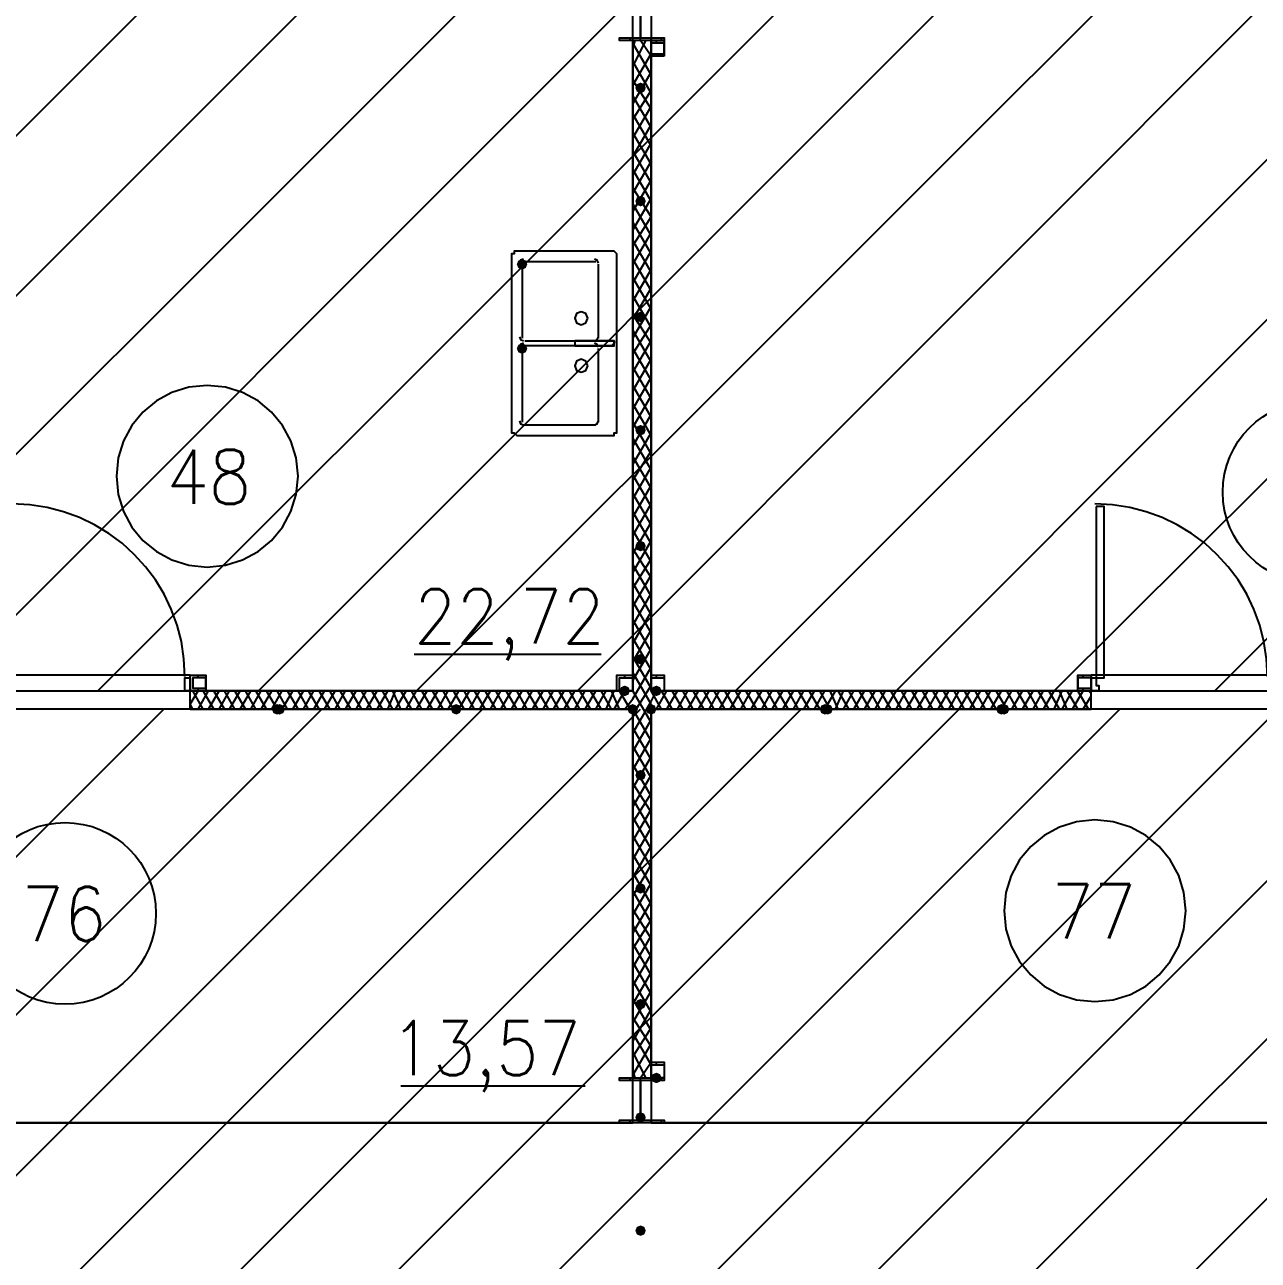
# Model space of a CAD drawing. Header units: millimetres. Extents: x 0 to 420, y 0 to 297.
# Drawn here: x 351.21 to 371.03, y 179.99 to 199.86 of the extents above; entities that cross this region are included whole.
import ezdxf

# ---------------------------------------------------------------- set-up
doc = ezdxf.new("R2010")
doc.units = ezdxf.units.MM
doc.layers.get('0').update_dxf_attribs({"linetype": 'CONTINUOUS'})
doc.styles.get("Standard").update_dxf_attribs({"font": 'STANDARD'})

msp = doc.modelspace()

# ---------------------------------------------------------------- hatches: boundary and pattern name
at = {"true_color": 0x000007}
for points in [[(361.188, 198.839667), (361.163129, 198.779871), (361.103333, 198.755), (361.043537, 198.779871), (361.018667, 198.839667), (361.043537, 198.899462), (361.103333, 198.924333), (361.163129, 198.899463)], [(361.188, 197.019333), (361.163129, 196.959537), (361.103333, 196.934667), (361.043537, 196.959537), (361.018667, 197.019333), (361.043537, 197.079129), (361.103333, 197.104), (361.163129, 197.079129)], [(359.283, 196.003333), (359.258129, 195.943537), (359.198333, 195.918667), (359.138537, 195.943537), (359.113667, 196.003333), (359.138537, 196.063129), (359.198333, 196.088), (359.258129, 196.063129)], [(361.188, 195.156667), (361.163129, 195.096871), (361.103333, 195.072), (361.043537, 195.096871), (361.018667, 195.156667), (361.043537, 195.216462), (361.103333, 195.241333), (361.163129, 195.216463)], [(359.283, 194.648667), (359.258129, 194.588871), (359.198333, 194.564), (359.138537, 194.588871), (359.113667, 194.648667), (359.138537, 194.708462), (359.198333, 194.733333), (359.258129, 194.708463)], [(361.188, 193.336333), (361.163129, 193.276537), (361.103333, 193.251667), (361.043537, 193.276537), (361.018667, 193.336333), (361.043537, 193.396129), (361.103333, 193.421), (361.163129, 193.396129)], [(361.188, 191.473667), (361.163129, 191.413871), (361.103333, 191.389), (361.043537, 191.413871), (361.018667, 191.473667), (361.043537, 191.533462), (361.103333, 191.558333), (361.163129, 191.533463)], [(361.188, 189.653333), (361.163129, 189.593537), (361.103333, 189.568667), (361.043537, 189.593537), (361.018667, 189.653333), (361.043537, 189.713129), (361.103333, 189.738), (361.163129, 189.713129)], [(360.934, 189.145333), (360.909129, 189.085537), (360.849333, 189.060667), (360.789537, 189.085537), (360.764667, 189.145333), (360.789537, 189.205129), (360.849333, 189.23), (360.909129, 189.205129)], [(361.442, 189.145333), (361.417129, 189.085537), (361.357333, 189.060667), (361.297537, 189.085537), (361.272667, 189.145333), (361.297537, 189.205129), (361.357333, 189.23), (361.417129, 189.205129)], [(361.188, 187.790667), (361.163129, 187.730871), (361.103333, 187.706), (361.043537, 187.730871), (361.018667, 187.790667), (361.043537, 187.850462), (361.103333, 187.875333), (361.163129, 187.850463)], [(361.188, 185.970333), (361.163129, 185.910537), (361.103333, 185.885667), (361.043537, 185.910537), (361.018667, 185.970333), (361.043537, 186.030129), (361.103333, 186.055), (361.163129, 186.030129)], [(361.188, 184.107667), (361.163129, 184.047871), (361.103333, 184.023), (361.043537, 184.047871), (361.018667, 184.107667), (361.043537, 184.167462), (361.103333, 184.192333), (361.163129, 184.167463)], [(361.442, 182.922333), (361.417129, 182.862537), (361.357333, 182.837667), (361.297537, 182.862537), (361.272667, 182.922333), (361.297537, 182.982129), (361.357333, 183.007), (361.417129, 182.982129)], [(361.188, 182.287333), (361.163129, 182.227537), (361.103333, 182.202667), (361.043537, 182.227537), (361.018667, 182.287333), (361.043537, 182.347129), (361.103333, 182.372), (361.163129, 182.347129)], [(361.188, 180.467), (361.163129, 180.407204), (361.103333, 180.382333), (361.043537, 180.407204), (361.018667, 180.467), (361.043537, 180.526796), (361.103333, 180.551667), (361.163129, 180.526796)]]:
    msp.add_hatch(color=0, dxfattribs=at).paths.add_polyline_path(points, flags=0)
at = {"true_color": 0x0000fe}
for points in [[(355.346, 188.849), (355.321129, 188.789204), (355.261333, 188.764333), (355.201537, 188.789204), (355.176667, 188.849), (355.201537, 188.908796), (355.261333, 188.933667), (355.321129, 188.908796)], [(355.388333, 188.849), (355.363462, 188.789204), (355.303667, 188.764333), (355.243871, 188.789204), (355.219, 188.849), (355.243871, 188.908796), (355.303667, 188.933667), (355.363462, 188.908796)], [(358.224667, 188.849), (358.199796, 188.789204), (358.14, 188.764333), (358.080204, 188.789204), (358.055333, 188.849), (358.080204, 188.908796), (358.14, 188.933667), (358.199796, 188.908796)], [(358.224667, 188.849), (358.199796, 188.789204), (358.14, 188.764333), (358.080204, 188.789204), (358.055333, 188.849), (358.080204, 188.908796), (358.14, 188.933667), (358.199796, 188.908796)], [(361.061, 188.849), (361.036129, 188.789204), (360.976333, 188.764333), (360.916538, 188.789204), (360.891667, 188.849), (360.916537, 188.908796), (360.976333, 188.933667), (361.036129, 188.908796)], [(361.061, 188.849), (361.036129, 188.789204), (360.976333, 188.764333), (360.916538, 188.789204), (360.891667, 188.849), (360.916537, 188.908796), (360.976333, 188.933667), (361.036129, 188.908796)], [(361.357333, 188.849), (361.332462, 188.789204), (361.272667, 188.764333), (361.212871, 188.789204), (361.188, 188.849), (361.212871, 188.908796), (361.272667, 188.933667), (361.332462, 188.908796)], [(361.357333, 188.849), (361.332462, 188.789204), (361.272667, 188.764333), (361.212871, 188.789204), (361.188, 188.849), (361.212871, 188.908796), (361.272667, 188.933667), (361.332462, 188.908796)], [(364.151333, 188.849), (364.126463, 188.789204), (364.066667, 188.764333), (364.006871, 188.789204), (363.982, 188.849), (364.006871, 188.908796), (364.066667, 188.933667), (364.126462, 188.908796)], [(364.193667, 188.849), (364.168796, 188.789204), (364.109, 188.764333), (364.049204, 188.789204), (364.024333, 188.849), (364.049204, 188.908796), (364.109, 188.933667), (364.168796, 188.908796)], [(366.987667, 188.849), (366.962796, 188.789204), (366.903, 188.764333), (366.843204, 188.789204), (366.818333, 188.849), (366.843204, 188.908796), (366.903, 188.933667), (366.962796, 188.908796)], [(367.03, 188.849), (367.005129, 188.789204), (366.945333, 188.764333), (366.885538, 188.789204), (366.860667, 188.849), (366.885537, 188.908796), (366.945333, 188.933667), (367.005129, 188.908796)]]:
    msp.add_hatch(color=0, dxfattribs=at).paths.add_polyline_path(points, flags=0)
at = {"true_color": 0x000007}
h = msp.add_hatch(color=0, dxfattribs=at)
h.paths.add_polyline_path([(353.864333, 188.849), (360.976333, 188.849)], flags=0)
h.paths.add_polyline_path([(360.976333, 188.849), (353.864333, 188.849)], flags=0)
h = msp.add_hatch(color=0, dxfattribs=at)
h.paths.add_polyline_path([(361.272667, 188.849), (368.342333, 188.849)], flags=0)
h.paths.add_polyline_path([(368.342333, 188.849), (361.272667, 188.849)], flags=0)

# ---------------------------------------------------------------- linework, layer by layer
at = {"color": 0, "true_color": 0x000006}
for points in [[(342.138, 189.145333), (388.069667, 235.076999)], [(344.720334, 189.145333), (390.440333, 234.907666)], [(347.260334, 189.145333), (390.440333, 232.325332)], [(349.842667, 189.145333), (390.440333, 229.785332)], [(352.382667, 189.145333), (390.440333, 227.202999)], [(354.965, 189.145333), (390.440333, 224.662999)], [(357.505, 189.145333), (390.440333, 222.080666)], [(360.087334, 189.145333), (390.440333, 219.540666)], [(362.627334, 189.145333), (390.440333, 216.958332)], [(365.209667, 189.145333), (390.440333, 214.418332)], [(367.749667, 189.145333), (377.867334, 199.220666)], [(370.332, 189.145333), (377.867334, 196.680666)]]:
    msp.add_lwpolyline(points, dxfattribs=at)
at = {"color": 0, "true_color": 0x000007}
for points in [[(360.976333, 200.321333), (343.873667, 200.321333), (343.873667, 189.145333), (360.976333, 189.145333)], [(361.484333, 199.601667), (360.764667, 199.601667), (360.764667, 199.644), (361.103333, 199.644), (361.103333, 200.279), (360.764667, 200.279), (360.764667, 200.321333), (361.484333, 200.321333), (361.484333, 200.279), (361.103333, 200.279), (361.103333, 199.644), (361.484333, 199.644)], [(377.867333, 200.321333), (361.272667, 200.321333), (361.272667, 189.145333), (377.867333, 189.145333)], [(361.484333, 199.347667), (361.272667, 199.347667), (361.272667, 199.601667), (361.484333, 199.601667)], [(361.484333, 199.39), (361.484333, 199.559333), (361.272667, 199.559333), (361.272667, 199.39)], [(359.029, 196.130333), (359.029, 193.336333), (359.029, 193.294), (359.071333, 193.294), (359.113667, 193.251667), (360.68, 193.251667), (360.68, 193.294), (360.722333, 193.294), (360.722333, 193.336333), (360.722333, 196.130333), (360.722333, 196.172667), (360.68, 196.215), (359.113667, 196.215), (359.071333, 196.215), (359.071333, 196.172667), (359.029, 196.172667)], [(360.256667, 195.1355), (360.225673, 195.21034), (360.150833, 195.241333), (360.075993, 195.21034), (360.045, 195.1355), (360.075993, 195.06066), (360.150833, 195.029667), (360.225673, 195.06066)], [(360.087333, 194.775667), (360.045, 194.775667), (360.045, 194.733333), (360.045, 194.691), (360.087333, 194.691), (360.637667, 194.691), (360.68, 194.733333), (360.68, 194.775667), (360.637667, 194.775667)], [(360.383667, 194.775667), (360.510667, 194.775667)], [(360.383667, 194.691), (360.510667, 194.691)], [(360.510667, 194.775667), (360.637667, 194.775667), (360.68, 194.775667), (360.68, 194.733333), (360.637667, 194.691), (360.510667, 194.691), (360.68, 194.691), (360.68, 194.775667)], [(360.256667, 194.3735), (360.225673, 194.44834), (360.150833, 194.479333), (360.075993, 194.44834), (360.045, 194.3735), (360.075993, 194.29866), (360.150833, 194.267667), (360.225673, 194.29866)], [(368.427, 192.108667), (368.427, 189.357), (368.554, 189.357), (368.554, 192.108667)], [(353.779667, 189.145333), (353.779667, 189.23), (353.779667, 189.357), (353.864333, 189.357), (353.864333, 189.145333)], [(354.118333, 189.145333), (353.864333, 189.145333), (353.864333, 189.399333), (354.118333, 189.399333)], [(354.118333, 189.187667), (354.118333, 189.357), (353.906667, 189.357), (353.906667, 189.187667)], [(360.976333, 189.145333), (360.764667, 189.145333), (360.764667, 189.357), (360.976333, 189.357), (360.976333, 189.145333), (360.722333, 189.145333), (360.722333, 189.399333), (360.976333, 189.399333)], [(361.484333, 189.145333), (361.272667, 189.145333), (361.272667, 189.357), (361.484333, 189.357), (361.484333, 189.145333), (361.272667, 189.145333), (361.272667, 189.399333), (361.484333, 189.399333)], [(368.342333, 189.145333), (368.130667, 189.145333), (368.130667, 189.399333), (368.342333, 189.399333)], [(368.342333, 189.187667), (368.342333, 189.357), (368.130667, 189.357), (368.130667, 189.187667)], [(368.342333, 189.145333), (368.342333, 189.357), (368.427, 189.357), (368.427, 189.23), (368.469333, 189.23), (368.469333, 189.145333)], [(353.864333, 188.849), (360.976333, 188.849)], [(360.976333, 188.849), (353.864333, 188.849)], [(353.864333, 188.849), (360.976333, 188.849), (353.864333, 188.849), (360.976333, 188.849)], [(361.272667, 188.849), (368.342333, 188.849)], [(368.342333, 188.849), (361.272667, 188.849)], [(368.342333, 188.849), (361.272667, 188.849)], [(368.342333, 188.849), (361.272667, 188.849)], [(361.484333, 182.922333), (361.272667, 182.922333), (361.272667, 183.134), (361.484333, 183.134), (361.484333, 182.922333), (361.272667, 182.922333), (361.272667, 183.176333), (361.484333, 183.176333)], [(361.484333, 182.202667), (360.764667, 182.202667), (360.764667, 182.245), (361.103333, 182.245), (361.103333, 182.88), (360.764667, 182.88), (360.764667, 182.922333), (361.484333, 182.922333), (361.484333, 182.88), (361.103333, 182.88), (361.103333, 182.245), (361.484333, 182.245)]]:
    msp.add_lwpolyline(points, close=True, dxfattribs=at)
at = {"color": 0, "true_color": 0x000020}
for points in [[(354.880334, 164.676666), (390.440333, 200.278999)], [(329.268667, 164.676666), (353.441, 188.848999)], [(331.808667, 164.676666), (355.981, 188.848999)], [(334.391, 164.676666), (358.563334, 188.848999)], [(336.931, 164.676666), (361.103334, 188.848999)], [(339.513334, 164.676666), (363.685667, 188.848999)], [(342.053334, 164.676666), (366.225667, 188.848999)], [(344.635667, 164.676666), (368.808, 188.848999)], [(347.175667, 164.676666), (371.348, 188.848999)], [(349.758, 164.676666), (373.930334, 188.848999)], [(352.298, 164.676666), (376.470334, 188.848999)]]:
    msp.add_lwpolyline(points, dxfattribs=at)
at = {"color": 0, "true_color": 0x000007}
for points in [[(361.103333, 199.601667), (361.103333, 200.321333)], [(360.764667, 199.601667), (360.764667, 199.644)], [(360.934, 199.601667), (360.934, 199.644)], [(361.272667, 199.601667), (361.272667, 199.644)], [(361.442, 199.601667), (361.442, 199.644)], [(360.976333, 199.474667), (361.018667, 199.601667)], [(360.976333, 199.178333), (361.188, 199.601667)], [(360.976333, 199.601667), (360.976333, 189.145333)], [(361.272667, 189.145333), (361.272667, 199.601667), (360.976333, 199.601667)], [(361.272667, 199.051333), (360.976333, 199.559333)], [(361.272667, 199.347667), (361.103333, 199.601667)], [(361.357333, 199.559333), (361.357333, 199.601667)], [(360.976333, 198.882), (361.272667, 199.39)], [(361.272667, 198.755), (360.976333, 199.263)], [(361.357333, 199.347667), (361.357333, 199.39)], [(360.976333, 198.585667), (361.272667, 199.093667)], [(361.272667, 198.501), (360.976333, 198.966667)], [(360.976333, 198.331667), (361.272667, 198.797333)], [(361.272667, 198.204667), (360.976333, 198.712667)], [(360.976333, 198.035333), (361.272667, 198.543333)], [(361.272667, 197.908333), (360.976333, 198.416333)], [(360.976333, 197.739), (361.272667, 198.247)], [(361.272667, 197.612), (360.976333, 198.12)], [(360.976333, 197.442667), (361.272667, 197.950667)], [(361.272667, 197.315667), (360.976333, 197.823667)], [(360.976333, 197.146333), (361.272667, 197.654333)], [(361.272667, 197.019333), (360.976333, 197.527333)], [(360.976333, 196.85), (361.272667, 197.358)], [(361.272667, 196.765333), (360.976333, 197.231)], [(360.976333, 196.553667), (361.272667, 197.061667)], [(361.272667, 196.469), (360.976333, 196.977)], [(360.976333, 196.299667), (361.272667, 196.765333)], [(361.272667, 196.172667), (360.976333, 196.680667)], [(360.976333, 196.003333), (361.272667, 196.511333)], [(361.272667, 195.876333), (360.976333, 196.384333)], [(359.2195, 196.088), (359.174605, 196.069394), (359.156, 196.0245)], [(360.426, 196.0245), (360.407394, 196.069394), (360.3625, 196.088)], [(360.976333, 195.707), (361.272667, 196.215)], [(361.272667, 195.58), (360.976333, 196.088)], [(359.198333, 196.003333), (359.198333, 194.818)], [(360.383667, 196.045667), (359.240667, 196.045667)], [(360.426, 194.818), (360.426, 196.003333)], [(360.976333, 195.410667), (361.272667, 195.918667)], [(361.272667, 195.283667), (360.976333, 195.791667)], [(360.976333, 195.114333), (361.272667, 195.622333)], [(361.272667, 194.987333), (360.976333, 195.495333)], [(360.976333, 194.818), (361.272667, 195.326)], [(361.272667, 194.733333), (360.976333, 195.199)], [(360.976333, 194.564), (361.272667, 195.029667)], [(361.272667, 194.437), (360.976333, 194.945)], [(359.156, 194.839167), (359.174605, 194.794272), (359.2195, 194.775667)], [(359.2195, 194.733333), (359.174605, 194.714728), (359.156, 194.669833)], [(359.240667, 194.775667), (360.383667, 194.775667)], [(360.383667, 194.691), (359.240667, 194.691)], [(360.3625, 194.775667), (360.407394, 194.794272), (360.426, 194.839167)], [(360.426, 194.669833), (360.407394, 194.714728), (360.3625, 194.733333)], [(360.976333, 194.267667), (361.272667, 194.775667)], [(359.198333, 194.648667), (359.198333, 193.463333)], [(360.426, 193.463333), (360.426, 194.648667)], [(361.272667, 194.140667), (360.976333, 194.648667)], [(360.976333, 193.971333), (361.272667, 194.479333)], [(361.272667, 193.844333), (360.976333, 194.352333)], [(360.976333, 193.675), (361.272667, 194.183)], [(355.6, 192.5955), (355.570328, 192.889844), (355.485228, 193.163996), (355.350572, 193.412083), (355.172232, 193.628232), (354.956083, 193.806572), (354.707996, 193.941228), (354.433844, 194.026328), (354.1395, 194.056), (353.845156, 194.026328), (353.571004, 193.941228), (353.322917, 193.806572), (353.106768, 193.628232), (352.928428, 193.412083), (352.793772, 193.163996), (352.708672, 192.889844), (352.679, 192.5955)], [(361.272667, 193.548), (360.976333, 194.056)], [(360.976333, 193.378667), (361.272667, 193.886667)], [(361.272667, 193.251667), (360.976333, 193.759667)], [(359.156, 193.4845), (359.174605, 193.439605), (359.2195, 193.421)], [(360.3625, 193.421), (360.407394, 193.439605), (360.426, 193.4845)], [(360.976333, 193.082333), (361.272667, 193.590333)], [(359.240667, 193.421), (360.383667, 193.421)], [(361.272667, 192.955333), (360.976333, 193.463333)], [(360.976333, 192.786), (361.272667, 193.294)], [(361.272667, 192.701333), (360.976333, 193.209333)], [(360.976333, 192.532), (361.272667, 192.997667)], [(361.272667, 192.405), (360.976333, 192.913)], [(360.976333, 192.235667), (361.272667, 192.743667)], [(352.679, 192.5955), (352.708672, 192.301156), (352.793772, 192.027004), (352.928428, 191.778917), (353.106768, 191.562768), (353.322917, 191.384428), (353.571004, 191.249772), (353.845156, 191.164672), (354.1395, 191.135), (354.433844, 191.164672), (354.707996, 191.249772), (354.956083, 191.384428), (355.172232, 191.562768), (355.350572, 191.778917), (355.485228, 192.027004), (355.570328, 192.301156), (355.6, 192.5955)], [(361.272667, 192.108667), (360.976333, 192.616667)], [(360.976333, 191.939333), (361.272667, 192.447333)], [(361.272667, 191.812333), (360.976333, 192.320333)], [(353.779667, 189.378167), (353.765351, 189.661675), (353.723333, 189.936994), (353.655007, 190.202728), (353.561766, 190.457485), (353.445004, 190.69987), (353.306114, 190.928491), (353.146491, 191.141952), (352.967528, 191.338861), (352.770619, 191.517824), (352.557157, 191.677448), (352.328537, 191.816337), (352.086151, 191.933099), (351.831395, 192.02634), (351.56566, 192.094666), (351.290342, 192.136684), (351.006833, 192.151)], [(360.976333, 191.643), (361.272667, 192.151)], [(371.178667, 189.378167), (371.164351, 189.661675), (371.122333, 189.936994), (371.054007, 190.202728), (370.960766, 190.457485), (370.844004, 190.69987), (370.705114, 190.928491), (370.545491, 191.141952), (370.366528, 191.338861), (370.169619, 191.517824), (369.956157, 191.677448), (369.727537, 191.816337), (369.485151, 191.933099), (369.230395, 192.02634), (368.96466, 192.094666), (368.689342, 192.136684), (368.405833, 192.151)], [(361.272667, 191.516), (360.976333, 192.024)], [(360.976333, 191.346667), (361.272667, 191.854667)], [(361.272667, 191.219667), (360.976333, 191.727667)], [(360.976333, 191.050333), (361.272667, 191.558333)], [(361.272667, 190.965667), (360.976333, 191.431333)], [(360.976333, 190.796333), (361.272667, 191.262)], [(361.272667, 190.669333), (360.976333, 191.177333)], [(360.976333, 190.5), (361.272667, 191.008)], [(361.272667, 190.373), (360.976333, 190.881)], [(360.976333, 190.203667), (361.272667, 190.711667)], [(361.272667, 190.076667), (360.976333, 190.584667)], [(360.976333, 189.907333), (361.272667, 190.415333)], [(361.272667, 189.780333), (360.976333, 190.288333)], [(360.976333, 189.611), (361.272667, 190.119)], [(361.272667, 189.484), (360.976333, 189.992)], [(357.462667, 189.738), (360.468333, 189.738)], [(360.976333, 189.314667), (361.272667, 189.822667)], [(361.272667, 189.187667), (360.976333, 189.695667)], [(360.976333, 189.018333), (361.272667, 189.526333)], [(352.425, 189.399333), (350.943333, 189.399333), (350.943333, 189.272333)], [(353.864333, 189.272333), (353.864333, 189.399333), (352.425, 189.399333)], [(353.991333, 189.357), (353.991333, 189.399333)], [(360.849333, 189.357), (360.849333, 189.399333)], [(361.272667, 188.933667), (360.976333, 189.441667)], [(361.357333, 189.357), (361.357333, 189.399333)], [(368.215333, 189.357), (368.215333, 189.399333)], [(369.824, 189.399333), (368.342333, 189.399333), (368.342333, 189.272333)], [(371.263333, 189.272333), (371.263333, 189.399333), (369.824, 189.399333)], [(350.943333, 189.272333), (350.943333, 189.145333), (352.425, 189.145333)], [(352.425, 189.145333), (353.864333, 189.145333), (353.864333, 189.272333)], [(353.864333, 188.933667), (353.991333, 189.145333)], [(353.864333, 188.849), (353.864333, 189.145333)], [(353.864333, 188.849), (353.864333, 189.145333)], [(360.976333, 189.145333), (353.864333, 189.145333)], [(354.076, 188.849), (353.906667, 189.145333)], [(353.991333, 189.145333), (353.991333, 189.187667)], [(353.991333, 188.849), (354.160667, 189.145333)], [(354.245333, 188.849), (354.076, 189.145333)], [(354.160667, 188.849), (354.33, 189.145333)], [(354.414667, 188.849), (354.245333, 189.145333)], [(354.33, 188.849), (354.499333, 189.145333)], [(354.584, 188.849), (354.414667, 189.145333)], [(354.499333, 188.849), (354.668667, 189.145333)], [(354.753333, 188.849), (354.584, 189.145333)], [(354.668667, 188.849), (354.838, 189.145333)], [(354.922667, 188.849), (354.753333, 189.145333)], [(354.838, 188.849), (355.007333, 189.145333)], [(355.092, 188.849), (354.922667, 189.145333)], [(355.007333, 188.849), (355.176667, 189.145333)], [(355.261333, 188.849), (355.092, 189.145333)], [(355.176667, 188.849), (355.346, 189.145333)], [(355.430667, 188.849), (355.261333, 189.145333)], [(355.346, 188.849), (355.515333, 189.145333)], [(355.6, 188.849), (355.430667, 189.145333)], [(355.515333, 188.849), (355.684667, 189.145333)], [(355.769333, 188.849), (355.6, 189.145333)], [(355.684667, 188.849), (355.854, 189.145333)], [(355.938667, 188.849), (355.769333, 189.145333)], [(355.854, 188.849), (356.023333, 189.145333)], [(356.108, 188.849), (355.938667, 189.145333)], [(356.023333, 188.849), (356.192667, 189.145333)], [(356.277333, 188.849), (356.108, 189.145333)], [(356.192667, 188.849), (356.362, 189.145333)], [(356.446667, 188.849), (356.277333, 189.145333)], [(356.362, 188.849), (356.531333, 189.145333)], [(356.616, 188.849), (356.446667, 189.145333)], [(356.531333, 188.849), (356.700667, 189.145333)], [(356.785333, 188.849), (356.616, 189.145333)], [(356.700667, 188.849), (356.87, 189.145333)], [(356.954667, 188.849), (356.785333, 189.145333)], [(356.87, 188.849), (357.039333, 189.145333)], [(357.124, 188.849), (356.954667, 189.145333)], [(357.039333, 188.849), (357.166333, 189.145333)], [(357.251, 188.849), (357.124, 189.145333)], [(357.166333, 188.849), (357.335667, 189.145333)], [(357.420333, 188.849), (357.251, 189.145333)], [(357.335667, 188.849), (357.505, 189.145333)], [(357.589667, 188.849), (357.420333, 189.145333)], [(357.505, 188.849), (357.674333, 189.145333)], [(357.759, 188.849), (357.589667, 189.145333)], [(357.674333, 188.849), (357.843667, 189.145333)], [(357.928333, 188.849), (357.759, 189.145333)], [(357.843667, 188.849), (358.013, 189.145333)], [(358.097667, 188.849), (357.928333, 189.145333)], [(358.013, 188.849), (358.182333, 189.145333)], [(358.267, 188.849), (358.097667, 189.145333)], [(358.182333, 188.849), (358.351667, 189.145333)], [(358.436333, 188.849), (358.267, 189.145333)], [(358.351667, 188.849), (358.521, 189.145333)], [(358.605667, 188.849), (358.436333, 189.145333)], [(358.521, 188.849), (358.690333, 189.145333)], [(358.775, 188.849), (358.605667, 189.145333)], [(358.690333, 188.849), (358.859667, 189.145333)], [(358.944333, 188.849), (358.775, 189.145333)], [(358.859667, 188.849), (359.029, 189.145333)], [(359.113667, 188.849), (358.944333, 189.145333)], [(359.029, 188.849), (359.198333, 189.145333)], [(359.283, 188.849), (359.113667, 189.145333)], [(359.198333, 188.849), (359.367667, 189.145333)], [(359.452333, 188.849), (359.283, 189.145333)], [(359.367667, 188.849), (359.537, 189.145333)], [(359.621667, 188.849), (359.452333, 189.145333)], [(359.537, 188.849), (359.706333, 189.145333)], [(359.791, 188.849), (359.621667, 189.145333)], [(359.706333, 188.849), (359.875667, 189.145333)], [(359.960333, 188.849), (359.791, 189.145333)], [(359.875667, 188.849), (360.045, 189.145333)], [(360.129667, 188.849), (359.960333, 189.145333)], [(360.045, 188.849), (360.214333, 189.145333)], [(360.299, 188.849), (360.129667, 189.145333)], [(360.214333, 188.849), (360.383667, 189.145333)], [(360.468333, 188.849), (360.299, 189.145333)], [(360.383667, 188.849), (360.553, 189.145333)], [(360.637667, 188.849), (360.468333, 189.145333)], [(360.553, 188.849), (360.68, 189.145333)], [(360.764667, 188.849), (360.637667, 189.145333)], [(360.68, 188.849), (360.849333, 189.145333)], [(360.934, 188.849), (360.764667, 189.145333)], [(360.976333, 189.145333), (360.934, 189.145333)], [(360.976333, 188.764333), (361.272667, 189.23)], [(361.272667, 188.637333), (360.976333, 189.145333)], [(361.272667, 188.976), (361.357333, 189.145333)], [(361.442, 188.849), (361.272667, 189.145333)], [(368.342333, 189.145333), (361.272667, 189.145333)], [(361.357333, 188.849), (361.526667, 189.145333)], [(361.611333, 188.849), (361.442, 189.145333)], [(361.526667, 188.849), (361.696, 189.145333)], [(361.780667, 188.849), (361.611333, 189.145333)], [(361.696, 188.849), (361.865333, 189.145333)], [(361.95, 188.849), (361.780667, 189.145333)], [(361.865333, 188.849), (362.034667, 189.145333)], [(362.119333, 188.849), (361.95, 189.145333)], [(362.034667, 188.849), (362.204, 189.145333)], [(362.288667, 188.849), (362.119333, 189.145333)], [(362.204, 188.849), (362.373333, 189.145333)], [(362.458, 188.849), (362.288667, 189.145333)], [(362.373333, 188.849), (362.542667, 189.145333)], [(362.627333, 188.849), (362.458, 189.145333)], [(362.542667, 188.849), (362.712, 189.145333)], [(362.796667, 188.849), (362.627333, 189.145333)], [(362.712, 188.849), (362.881333, 189.145333)], [(362.966, 188.849), (362.796667, 189.145333)], [(362.881333, 188.849), (363.050667, 189.145333)], [(363.135333, 188.849), (362.966, 189.145333)], [(363.050667, 188.849), (363.22, 189.145333)], [(363.304667, 188.849), (363.135333, 189.145333)], [(363.22, 188.849), (363.389333, 189.145333)], [(363.474, 188.849), (363.304667, 189.145333)], [(363.389333, 188.849), (363.558667, 189.145333)], [(363.643333, 188.849), (363.474, 189.145333)], [(363.558667, 188.849), (363.728, 189.145333)], [(363.812667, 188.849), (363.643333, 189.145333)], [(363.728, 188.849), (363.897333, 189.145333)], [(363.982, 188.849), (363.812667, 189.145333)], [(363.897333, 188.849), (364.066667, 189.145333)], [(364.151333, 188.849), (363.982, 189.145333)], [(364.066667, 188.849), (364.236, 189.145333)], [(364.278333, 188.849), (364.151333, 189.145333)], [(364.236, 188.849), (364.363, 189.145333)], [(364.447667, 188.849), (364.278333, 189.145333)], [(364.363, 188.849), (364.532333, 189.145333)], [(364.617, 188.849), (364.447667, 189.145333)], [(364.532333, 188.849), (364.701667, 189.145333)], [(364.786333, 188.849), (364.617, 189.145333)], [(364.701667, 188.849), (364.871, 189.145333)], [(364.955667, 188.849), (364.786333, 189.145333)], [(364.871, 188.849), (365.040333, 189.145333)], [(365.125, 188.849), (364.955667, 189.145333)], [(365.040333, 188.849), (365.209667, 189.145333)], [(365.294333, 188.849), (365.125, 189.145333)], [(365.209667, 188.849), (365.379, 189.145333)], [(365.463667, 188.849), (365.294333, 189.145333)], [(365.379, 188.849), (365.548333, 189.145333)], [(365.633, 188.849), (365.463667, 189.145333)], [(365.548333, 188.849), (365.717667, 189.145333)], [(365.802333, 188.849), (365.633, 189.145333)], [(365.717667, 188.849), (365.887, 189.145333)], [(365.971667, 188.849), (365.802333, 189.145333)], [(365.887, 188.849), (366.056333, 189.145333)], [(366.141, 188.849), (365.971667, 189.145333)], [(366.056333, 188.849), (366.225667, 189.145333)], [(366.310333, 188.849), (366.141, 189.145333)], [(366.225667, 188.849), (366.395, 189.145333)], [(366.479667, 188.849), (366.310333, 189.145333)], [(366.395, 188.849), (366.564333, 189.145333)], [(366.649, 188.849), (366.479667, 189.145333)], [(366.564333, 188.849), (366.733667, 189.145333)], [(366.818333, 188.849), (366.649, 189.145333)], [(366.733667, 188.849), (366.903, 189.145333)], [(366.987667, 188.849), (366.818333, 189.145333)], [(366.903, 188.849), (367.072333, 189.145333)], [(367.157, 188.849), (366.987667, 189.145333)], [(367.072333, 188.849), (367.241667, 189.145333)], [(367.326333, 188.849), (367.157, 189.145333)], [(367.241667, 188.849), (367.411, 189.145333)], [(367.495667, 188.849), (367.326333, 189.145333)], [(367.411, 188.849), (367.580333, 189.145333)], [(367.665, 188.849), (367.495667, 189.145333)], [(367.580333, 188.849), (367.749667, 189.145333)], [(367.834333, 188.849), (367.665, 189.145333)], [(367.749667, 188.849), (367.876667, 189.145333)], [(367.961333, 188.849), (367.834333, 189.145333)], [(367.876667, 188.849), (368.046, 189.145333)], [(368.130667, 188.849), (367.961333, 189.145333)], [(368.046, 188.849), (368.215333, 189.145333)], [(368.3, 188.849), (368.130667, 189.145333)], [(368.215333, 189.145333), (368.215333, 189.187667)], [(368.342333, 189.103), (368.3, 189.145333)], [(368.342333, 189.272333), (368.342333, 189.145333), (369.824, 189.145333)], [(368.342333, 188.849), (368.342333, 189.145333)], [(368.342333, 188.849), (368.342333, 189.145333)], [(369.824, 189.145333), (371.263333, 189.145333), (371.263333, 189.272333)], [(353.906667, 188.849), (353.864333, 188.933667)], [(360.849333, 188.849), (360.976333, 189.018333)], [(360.976333, 188.468), (361.272667, 188.976)], [(361.272667, 188.849), (361.272667, 188.933667)], [(368.215333, 188.849), (368.342333, 189.060667)], [(353.864333, 188.849), (360.976333, 188.849), (353.864333, 188.849), (360.976333, 188.849)], [(353.864333, 188.849), (360.976333, 188.849)], [(361.272667, 188.341), (360.976333, 188.849)], [(360.976333, 188.849), (360.976333, 182.922333), (361.272667, 182.922333), (361.272667, 188.849)], [(368.342333, 188.849), (361.272667, 188.849), (368.342333, 188.849), (361.272667, 188.849)], [(361.272667, 188.849), (368.342333, 188.849)], [(360.976333, 188.171667), (361.272667, 188.679667)], [(361.272667, 188.044667), (360.976333, 188.552667)], [(360.976333, 187.875333), (361.272667, 188.383333)], [(361.272667, 187.748333), (360.976333, 188.256333)], [(360.976333, 187.579), (361.272667, 188.087)], [(361.272667, 187.452), (360.976333, 187.96)], [(360.976333, 187.282667), (361.272667, 187.790667)], [(361.272667, 187.198), (360.976333, 187.663667)], [(360.976333, 187.028667), (361.272667, 187.494333)], [(361.272667, 186.901667), (360.976333, 187.409667)], [(360.976333, 186.732333), (361.272667, 187.240333)], [(361.272667, 186.605333), (360.976333, 187.113333)], [(360.976333, 186.436), (361.272667, 186.944)], [(369.866333, 185.6105), (369.836661, 185.904844), (369.751561, 186.178996), (369.616905, 186.427083), (369.438566, 186.643232), (369.222416, 186.821572), (368.974329, 186.956228), (368.700177, 187.041328), (368.405833, 187.071), (368.11149, 187.041328), (367.837338, 186.956228), (367.589251, 186.821572), (367.373101, 186.643232), (367.194762, 186.427083), (367.060106, 186.178996), (366.975005, 185.904844), (366.945333, 185.6105)], [(361.272667, 186.309), (360.976333, 186.817)], [(360.976333, 186.139667), (361.272667, 186.647667)], [(361.272667, 186.012667), (360.976333, 186.520667)], [(360.976333, 185.843333), (361.272667, 186.351333)], [(361.272667, 185.716333), (360.976333, 186.224333)], [(360.976333, 185.547), (361.272667, 186.055)], [(361.272667, 185.42), (360.976333, 185.928)], [(360.976333, 185.250667), (361.272667, 185.758667)], [(361.272667, 185.166), (360.976333, 185.631667)], [(366.945333, 185.6105), (366.975005, 185.316156), (367.060106, 185.042004), (367.194762, 184.793917), (367.373101, 184.577768), (367.589251, 184.399428), (367.837338, 184.264772), (368.11149, 184.179672), (368.405833, 184.15), (368.700177, 184.179672), (368.974329, 184.264772), (369.222416, 184.399428), (369.438566, 184.577768), (369.616905, 184.793917), (369.751561, 185.042004), (369.836661, 185.316156), (369.866333, 185.6105)], [(360.976333, 184.996667), (361.272667, 185.462333)], [(361.272667, 184.869667), (360.976333, 185.377667)], [(360.976333, 184.700333), (361.272667, 185.208333)], [(361.272667, 184.573333), (360.976333, 185.081333)], [(360.976333, 184.404), (361.272667, 184.912)], [(361.272667, 184.277), (360.976333, 184.785)], [(360.976333, 184.107667), (361.272667, 184.615667)], [(361.272667, 183.980667), (360.976333, 184.488667)], [(360.976333, 183.811333), (361.272667, 184.319333)], [(361.272667, 183.684333), (360.976333, 184.192333)], [(360.976333, 183.515), (361.272667, 184.023)], [(361.272667, 183.430333), (360.976333, 183.896)], [(360.976333, 183.261), (361.272667, 183.726667)], [(361.272667, 183.134), (360.976333, 183.642)], [(360.976333, 182.964667), (361.272667, 183.472667)], [(361.188, 182.922333), (360.976333, 183.345667)], [(361.103333, 182.922333), (361.272667, 183.176333)], [(361.357333, 183.134), (361.357333, 183.176333)], [(361.018667, 182.922333), (360.976333, 183.049333)], [(357.251, 182.795333), (360.214333, 182.795333)], [(360.764667, 182.88), (360.764667, 182.922333)], [(360.934, 182.88), (360.934, 182.922333)], [(361.103333, 182.202667), (361.103333, 182.922333)], [(361.272667, 182.88), (361.272667, 182.922333)], [(361.442, 182.88), (361.442, 182.922333)], [(360.764667, 182.202667), (360.764667, 182.245)], [(360.934, 182.202667), (360.934, 182.245)], [(361.272667, 182.202667), (361.272667, 182.245)], [(361.442, 182.202667), (361.442, 182.245)]]:
    msp.add_lwpolyline(points, dxfattribs=at)
at = {"color": 0, "true_color": 0x0000ab}
for points in [[(360.976333, 182.202667), (360.976333, 188.849), (343.873667, 188.849), (343.873667, 182.202667)], [(361.272667, 182.202667), (377.867333, 182.202667), (377.867333, 188.849), (361.272667, 188.849)]]:
    msp.add_lwpolyline(points, close=True, dxfattribs=at)
at = {"color": 0, "true_color": 0x000008}
msp.add_lwpolyline([(256.413, 171.323), (377.867333, 171.323), (377.867333, 182.202667), (256.413, 182.202667)], close=True, dxfattribs=at)
at = {"color": 0, "true_color": 0x000007}
for centre in [(371.9195, 192.3415), (351.8535, 185.568167)]:
    msp.add_circle(centre, 1.4605, dxfattribs=at)

# ---------------------------------------------------------------- texts
at = {"color": 0, "true_color": 0x000007, "char_height": 0.872032, "attachment_point": 1}
for s, insert, width in [('48', (353.483333, 193.023034), 1.16270936), ('22,72', (357.46266, 190.779364), 2.76143456), ('76', (351.155, 185.995702), 1.06581688), ('77', (367.70734, 186.038034), 1.06581688), ('13,57', (357.081667, 183.836695), 2.56764984)]:
    msp.add_mtext(s, dxfattribs=dict(at, insert=insert, width=width))

doc.saveas('drawing.dxf')
